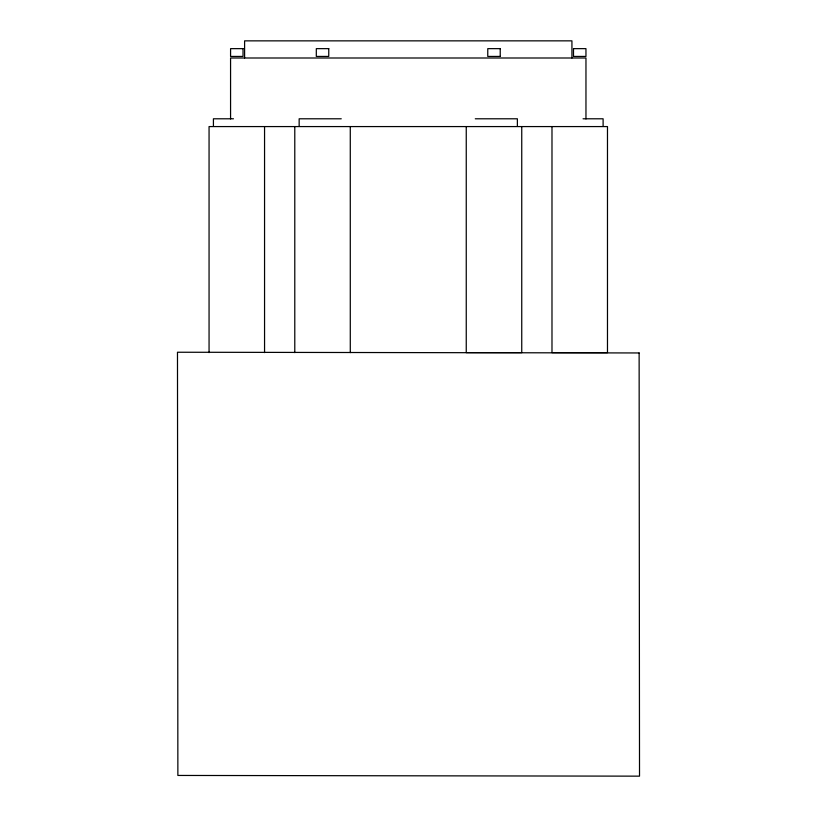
<?xml version="1.0" encoding="UTF-8"?>
<svg xmlns="http://www.w3.org/2000/svg" width="817" height="817" viewBox="0 0 817 817"><rect width="100%" height="100%" fill="white"/><g stroke="black" fill="none" stroke-linecap="round" stroke-linejoin="round"><path stroke-width="1.23" d="M500.218 48.642L487.78 48.642L487.759 56.434L500.218 56.434M573.514 48.642L585.952 48.642L585.963 56.434L573.514 56.434M233.478 118.792L213.421 118.792L213.421 126.41M341.251 118.792L299.155 118.792L299.155 126.41M475.28 118.792L517.375 118.792L517.375 126.41M583.052 118.792L603.109 118.792L603.109 126.41M585.963 118.955L585.963 57.997L230.568 57.997L230.568 118.955M573.493 48.642L573.493 56.434M571.931 57.997L571.931 40.85L244.6 40.86L244.6 57.997M551.986 126.574L551.986 352.617L607.48 352.617L607.48 126.574L209.06 126.574L209.06 352.617M521.746 126.574L521.746 352.617L466.252 352.617L466.252 126.574M500.229 48.642L500.229 56.434M350.279 126.574L350.289 352.617M294.784 126.574L294.784 352.617M264.555 126.574L264.555 352.617M243.027 48.642L230.588 48.642L230.568 56.434L243.027 56.434L243.037 48.642M328.751 48.642L316.322 48.642L316.302 56.434L328.751 56.434L328.771 48.642M639.129 352.954L177.483 352.239L177.871 775.445L639.517 776.15L639.129 352.954"/></g></svg>
